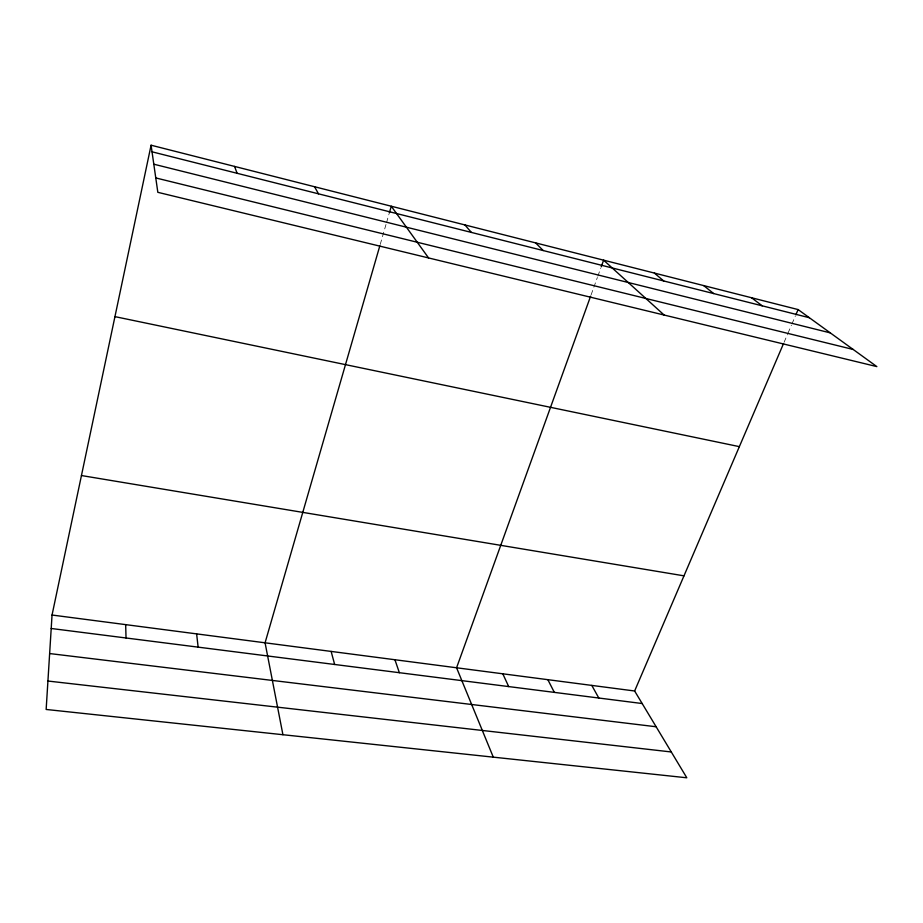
<?xml version="1.0" encoding="UTF-8"?>
<svg xmlns="http://www.w3.org/2000/svg" width="923" height="923" viewBox="0 0 923 923"><rect width="100%" height="100%" fill="white"/><g stroke="black" fill="none" stroke-linecap="round" stroke-linejoin="round"><path stroke-width="0.69" stroke-dasharray="4.62 3.46" d="M380.23 244.433L386.149 223.966M386.541 222.605L388.906 214.413M591.124 294.806L597.366 277.488M597.85 276.15L600.735 268.166M784.1 342.26L787.457 334.414M788.023 333.111L791.38 325.265M791.946 323.961L795.303 316.116"/><path stroke-width="1.38" d="M52.046 615.03L46.15 709.464L686.816 777.789L634.632 690.992L52.046 615.03L151.084 145.211L798.107 309.574L876.85 366.604L157.833 192.319L151.084 145.211M379.838 245.795L265.074 642.812L282.923 734.72M389.298 213.051L391.271 206.233L428.572 257.944M590.639 296.133L456.573 667.779L493.286 757.148M601.219 266.828L603.619 260.171L664.145 315.043M634.632 690.992L783.535 343.564M795.868 314.812L798.107 309.574M47.927 681.036L671.286 751.968M49.634 653.553L656.126 726.759M51.203 628.482L642.177 703.534M81.443 475.541L683.989 575.837M114.948 316.635L739.358 446.64M155.768 177.931L853.198 349.471M153.806 164.202L830.285 332.88M152.03 151.81L809.344 317.72M751.564 297.76L762.213 305.825M703.684 285.588L713.687 293.572M654.384 273.07L663.706 280.961M535.628 242.899L543.197 250.548M464.904 224.935L471.365 232.411M314.558 186.746L318.504 193.83M591.793 685.408L598.808 698.03M547.858 679.686L554.331 692.377M502.804 673.802L508.7 686.585M234.569 166.417L237.084 173.27M394.929 659.737L399.359 672.705M331.126 651.419L334.657 664.479M196.622 633.882L198.133 647.138M125.666 624.629L126.036 637.989"/></g></svg>
